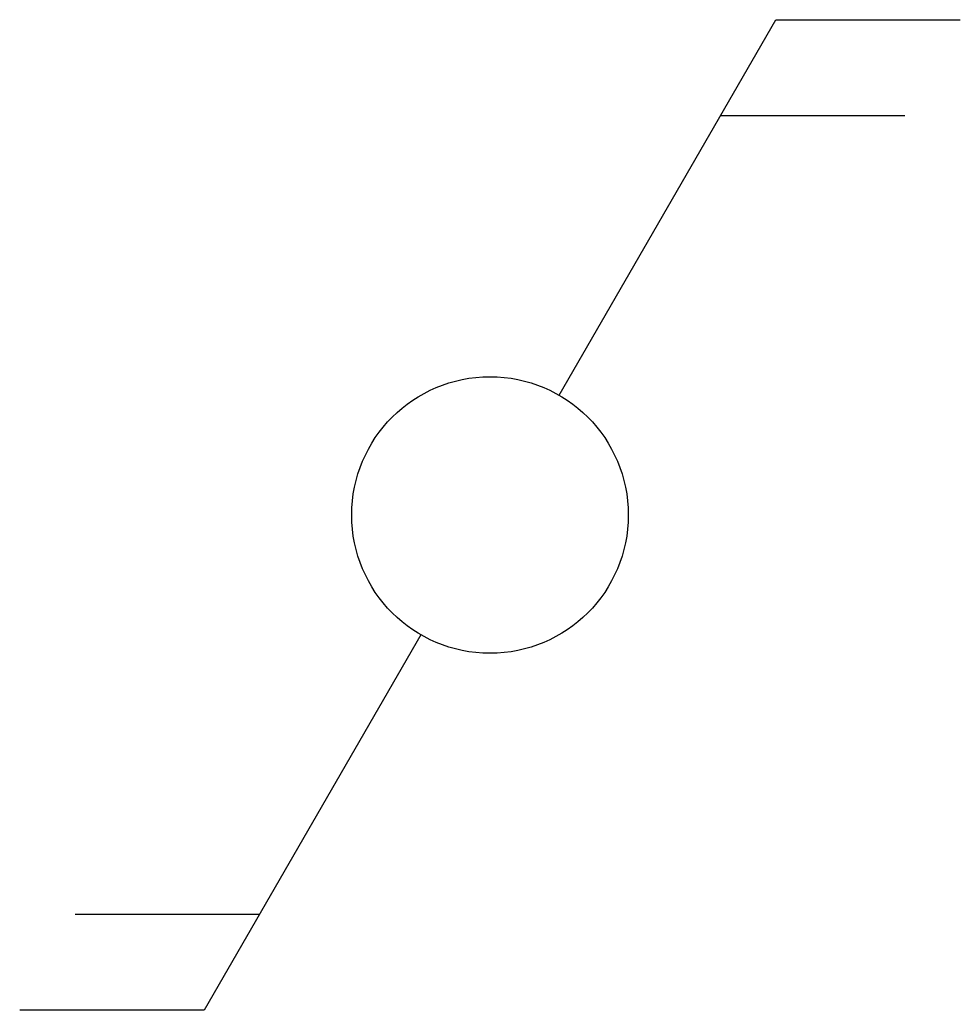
# Model space of a CAD drawing. Header units: millimetres. Extents: x -3.39 to 3.39, y -3.57 to 3.57.
import ezdxf

# ---------------------------------------------------------------- set-up
doc = ezdxf.new("R2010")
doc.units = ezdxf.units.MM

msp = doc.modelspace()

# ---------------------------------------------------------------- linework, layer by layer
at = {"linetype": 'Continuous', "transparency": 33554687}
for p, q in [((0.4992, 0.8647), (2.0634, 3.574)), ((2.0634, 3.574), (3.3947, 3.574)), ((1.6641, 2.8822), (2.9953, 2.8822)), ((-0.4992, -0.8647), (-2.0634, -3.574)), ((-1.6641, -2.8822), (-2.9953, -2.8822)), ((-2.0634, -3.574), (-3.3947, -3.574))]:
    msp.add_line(p, q, dxfattribs=at)
msp.add_circle((0, 0), 0.9984, dxfattribs=at)

doc.saveas('drawing.dxf')
